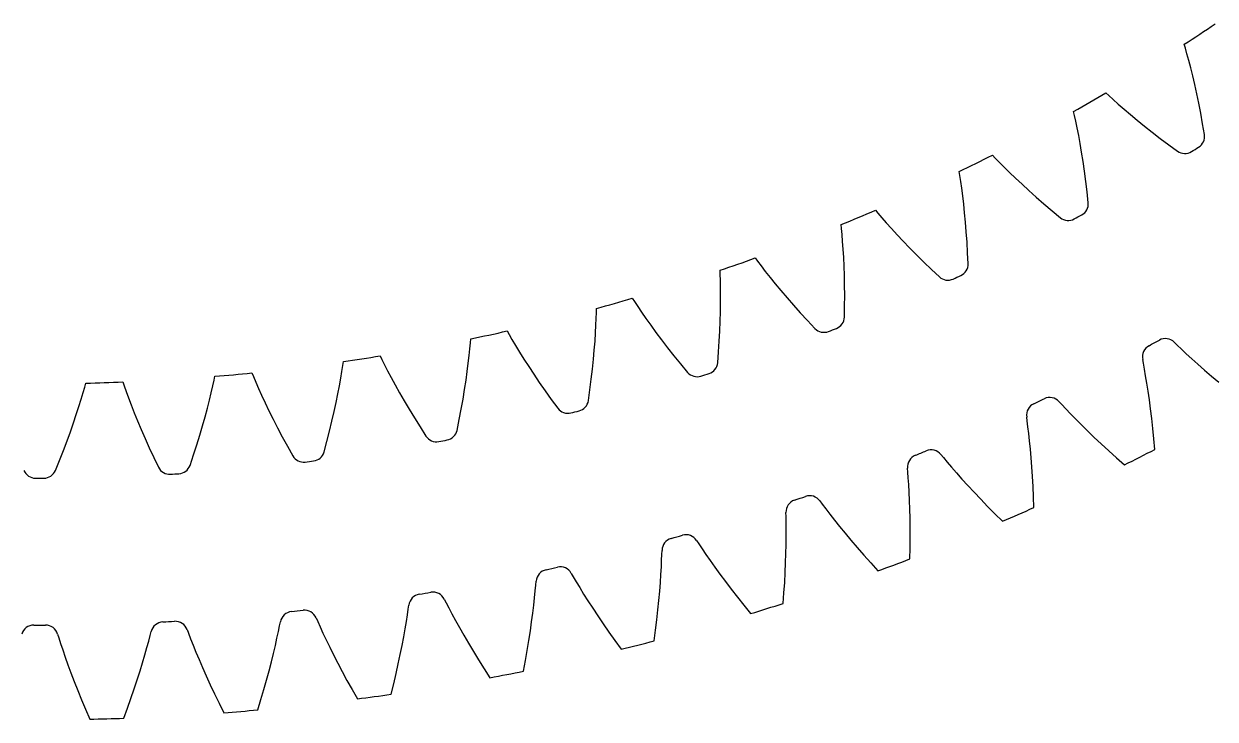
# Model space of a CAD drawing. Header units: millimetres. Extents: x -58 to 58, y -58 to 58.
# Drawn here: x -0.38 to 27.99, y -57.99 to -41.43 of the extents above; entities that cross this region are included whole.
import ezdxf

# ---------------------------------------------------------------- set-up
doc = ezdxf.new("R2010")
doc.units = ezdxf.units.MM

msp = doc.modelspace()

# ---------------------------------------------------------------- linework, layer by layer
at = {"layer": 'thin_ring_external'}
for p, q in [((27.011961, -49.016203), (27.081033, -49.080944)), ((27.081033, -49.080944), (27.180744, -49.176295)), ((27.180744, -49.176295), (27.298546, -49.286976)), ((27.298546, -49.286976), (27.430519, -49.40857)), ((26.277, -49.516065), (26.26058, -49.422831)), ((26.302288, -49.651692), (26.277, -49.516065)), ((27.430519, -49.40857), (27.574668, -49.538648)), ((27.574668, -49.538648), (27.729782, -49.675615)), ((26.330515, -49.810849), (26.302288, -49.651692)), ((26.360127, -49.987837), (26.330515, -49.810849)), ((27.729782, -49.675615), (27.895049, -49.818316)), ((27.895049, -49.818316), (28.069888, -49.965867)), ((26.390182, -50.17966), (26.360127, -49.987837)), ((26.420006, -50.38443), (26.390182, -50.17966)), ((24.270751, -50.429801), (24.336152, -50.498248)), ((26.449079, -50.600836), (26.420006, -50.38443)), ((24.336152, -50.498248), (24.430459, -50.598948)), ((24.430459, -50.598948), (24.541985, -50.715951)), ((24.541985, -50.715951), (24.667058, -50.84463)), ((26.476976, -50.827908), (26.449079, -50.600836)), ((23.509369, -50.888416), (23.49811, -50.794419)), ((23.527148, -51.025231), (23.509369, -50.888416)), ((23.546564, -51.185701), (23.527148, -51.025231)), ((24.667058, -50.84463), (24.803823, -50.982451)), ((24.803823, -50.982451), (24.951157, -51.127755)), ((26.503338, -51.064894), (26.476976, -50.827908)), ((23.566382, -51.364052), (23.546564, -51.185701)), ((24.951157, -51.127755), (25.108311, -51.279344)), ((25.108311, -51.279344), (25.274756, -51.436302)), ((26.527855, -51.311191), (26.503338, -51.064894)), ((26.550254, -51.566307), (26.527855, -51.311191)), ((23.585824, -51.557239), (23.566382, -51.364052)), ((23.604322, -51.763341), (23.585824, -51.557239)), ((25.274756, -51.436302), (25.450098, -51.597895)), ((25.450098, -51.597895), (25.634037, -51.763516)), ((21.455832, -51.690246), (21.517362, -51.762192)), ((21.517362, -51.762192), (21.605979, -51.867934)), ((21.605979, -51.867934), (21.71089, -51.990902)), ((23.62143, -51.98102), (23.604322, -51.763341)), ((25.634037, -51.763516), (25.826334, -51.932653)), ((20.670342, -52.106222), (20.664278, -52.011747)), ((20.680557, -52.243808), (20.670342, -52.106222)), ((21.71089, -51.990902), (21.828685, -52.126276)), ((21.828685, -52.126276), (21.95765, -52.271422)), ((23.636775, -52.209284), (23.62143, -51.98102)), ((20.691104, -52.405104), (20.680557, -52.243808)), ((20.701066, -52.584275), (20.691104, -52.405104)), ((21.95765, -52.271422), (22.096755, -52.424621)), ((22.096755, -52.424621), (22.245321, -52.584638)), ((23.650042, -52.447362), (23.636775, -52.209284)), ((23.660954, -52.694636), (23.650042, -52.447362)), ((20.709836, -52.77824), (20.701066, -52.584275)), ((22.245321, -52.584638), (22.402866, -52.750527)), ((22.402866, -52.750527), (22.56904, -52.921533)), ((23.669265, -52.950598), (23.660954, -52.694636)), ((18.575752, -52.793709), (18.633225, -52.868935)), ((18.633225, -52.868935), (18.715882, -52.979398)), ((18.715882, -52.979398), (18.81386, -53.107959)), ((20.716953, -52.985049), (20.709836, -52.77824)), ((20.722043, -53.20334), (20.716953, -52.985049)), ((22.56904, -52.921533), (22.743575, -53.097036)), ((17.768539, -53.165782), (17.767689, -53.071117)), ((17.771159, -53.303722), (17.768539, -53.165782)), ((17.772805, -53.465354), (17.771159, -53.303722)), ((18.81386, -53.107959), (18.924019, -53.249617)), ((18.924019, -53.249617), (19.044792, -53.401647)), ((20.724791, -53.432102), (20.722043, -53.20334)), ((22.743575, -53.097036), (22.926264, -53.276509)), ((17.772882, -53.644802), (17.772805, -53.465354)), ((19.044792, -53.401647), (19.175247, -53.562276)), ((19.175247, -53.562276), (19.314772, -53.730234)), ((20.724922, -53.670549), (20.724791, -53.432102)), ((15.639257, -53.736839), (15.6925, -53.815117)), ((15.6925, -53.815117), (15.768946, -53.929966)), ((17.766667, -54.045842), (17.770953, -53.838956)), ((17.770953, -53.838956), (17.772882, -53.644802)), ((19.314772, -53.730234), (19.46294, -53.904549)), ((20.722196, -53.918049), (20.724922, -53.670549)), ((14.807791, -54.201755), (14.812774, -54.06388)), ((14.812774, -54.06388), (14.81714, -53.969312)), ((15.768946, -53.929966), (15.859693, -54.063729)), ((15.859693, -54.063729), (15.961881, -54.21124)), ((17.759724, -54.264082), (17.766667, -54.045842)), ((19.46294, -53.904549), (19.619441, -54.084451)), ((19.619441, -54.084451), (19.784043, -54.269302)), ((20.716394, -54.174081), (20.722196, -53.918049)), ((14.790722, -54.542412), (14.80053, -54.363232)), ((14.80053, -54.363232), (14.807791, -54.201755)), ((15.961881, -54.21124), (16.074096, -54.369692)), ((16.074096, -54.369692), (16.195504, -54.537264)), ((17.749866, -54.492649), (17.759724, -54.264082)), ((19.784043, -54.269302), (19.956567, -54.458566)), ((11.812023, -54.797787), (11.821592, -54.703603)), ((12.655267, -54.516772), (12.704117, -54.597864)), ((12.704117, -54.597864), (12.77412, -54.71675)), ((12.77412, -54.71675), (12.857361, -54.855309)), ((14.762424, -54.9425), (14.778101, -54.736164)), ((14.778101, -54.736164), (14.790722, -54.542412)), ((16.195504, -54.537264), (16.325564, -54.712653)), ((16.325564, -54.712653), (16.463905, -54.894866)), ((17.720505, -54.977715), (17.736862, -54.730741)), ((17.736862, -54.730741), (17.749866, -54.492649)), ((11.783307, -55.09601), (11.799453, -54.935178)), ((11.799453, -54.935178), (11.812023, -54.797787)), ((12.857361, -54.855309), (12.951267, -55.008225)), ((12.951267, -55.008225), (13.054583, -55.172618)), ((14.743469, -55.160027), (14.762424, -54.9425)), ((16.463905, -54.894866), (16.610258, -55.083115)), ((17.700608, -55.233038), (17.720505, -54.977715)), ((8.775399, -55.365276), (8.790142, -55.271762)), ((9.632844, -55.13114), (9.677152, -55.2148)), ((9.677152, -55.2148), (9.740499, -55.337361)), ((11.740368, -55.467141), (11.763643, -55.274378)), ((11.763643, -55.274378), (11.783307, -55.09601)), ((13.054583, -55.172618), (13.166575, -55.346624)), ((14.721035, -55.387703), (14.743469, -55.160027)), ((16.610258, -55.083115), (16.764427, -55.276753)), ((16.764427, -55.276753), (16.926263, -55.475234)), ((6.581165, -55.578076), (6.620797, -55.66405)), ((8.730299, -55.661464), (8.75528, -55.501766)), ((8.75528, -55.501766), (8.775399, -55.365276)), ((9.740499, -55.337361), (9.815981, -55.480295)), ((9.815981, -55.480295), (9.901321, -55.638152)), ((11.713348, -55.6723), (11.740368, -55.467141)), ((13.166575, -55.346624), (13.286777, -55.528911)), ((13.286777, -55.528911), (13.414869, -55.718469)), ((14.694935, -55.624717), (14.721035, -55.387703)), ((3.5095, -55.856223), (3.544336, -55.94425)), ((5.684517, -55.899796), (5.712125, -55.764621)), ((5.712125, -55.764621), (5.731997, -55.672062)), ((6.620797, -55.66405), (6.677297, -55.789915)), ((6.677297, -55.789915), (6.74479, -55.93679)), ((8.66698, -56.029666), (8.700839, -55.838477)), ((8.700839, -55.838477), (8.730299, -55.661464)), ((9.901321, -55.638152), (9.995424, -55.807987)), ((9.995424, -55.807987), (10.097661, -55.987898)), ((11.682439, -55.888452), (11.713348, -55.6723)), ((13.414869, -55.718469), (13.55063, -55.914495)), ((14.631065, -56.124254), (14.664998, -55.870415)), ((14.664998, -55.870415), (14.694935, -55.624717)), ((0.427177, -55.964737), (0.457111, -56.054549)), ((0.457111, -56.054549), (0.499421, -56.185865)), ((2.554093, -56.284041), (2.59649, -56.12806)), ((2.59649, -56.12806), (2.631503, -55.994612)), ((2.631503, -55.994612), (2.656444, -55.903287)), ((3.544336, -55.94425), (3.593817, -56.073036)), ((3.593817, -56.073036), (3.653116, -56.223406)), ((5.61161, -56.232997), (5.650777, -56.057875)), ((5.650777, -56.057875), (5.684517, -55.899796)), ((6.74479, -55.93679), (6.821305, -56.099108)), ((6.821305, -56.099108), (6.905909, -56.273869)), ((8.628699, -56.233025), (8.66698, -56.029666)), ((10.097661, -55.987898), (10.207637, -56.17653)), ((11.608379, -56.349763), (11.647497, -56.114546)), ((11.647497, -56.114546), (11.682439, -55.888452)), ((13.55063, -55.914495), (13.693898, -56.116331)), ((13.693898, -56.116331), (13.844555, -56.323426)), ((0.499421, -56.185865), (0.550347, -56.339274)), ((0.550347, -56.339274), (0.608541, -56.509024)), ((2.505339, -56.456739), (2.554093, -56.284041)), ((3.653116, -56.223406), (3.720572, -56.389693)), ((3.720572, -56.389693), (3.795421, -56.56885)), ((5.517846, -56.622971), (5.56727, -56.42203)), ((5.56727, -56.42203), (5.61161, -56.232997)), ((6.905909, -56.273869), (6.998079, -56.459139)), ((8.58593, -56.447145), (8.628699, -56.233025)), ((10.207637, -56.17653), (10.325093, -56.372856)), ((10.325093, -56.372856), (10.449849, -56.576063)), ((11.564953, -56.593439), (11.608379, -56.349763)), ((0.608541, -56.509024), (0.673406, -56.692032)), ((0.673406, -56.692032), (0.744636, -56.886317)), ((2.390234, -56.840956), (2.450653, -56.643042)), ((2.450653, -56.643042), (2.505339, -56.456739)), ((3.795421, -56.56885), (3.877245, -56.758915)), ((5.463346, -56.834411), (5.517846, -56.622971)), ((6.998079, -56.459139), (7.097498, -56.653543)), ((7.097498, -56.653543), (7.20396, -56.856041)), ((8.48657, -56.903677), (8.538585, -56.670972)), ((8.538585, -56.670972), (8.58593, -56.447145)), ((10.449849, -56.576063), (10.581781, -56.785486)), ((11.517089, -56.845023), (11.564953, -56.593439)), ((0.744636, -56.886317), (0.822066, -57.090478)), ((2.324169, -57.049072), (2.390234, -56.840956)), ((3.877245, -56.758915), (3.965804, -56.958501)), ((3.965804, -56.958501), (4.060949, -57.166556)), ((5.403743, -57.055289), (5.463346, -56.834411)), ((7.20396, -56.856041), (7.317333, -57.065812)), ((8.429786, -57.14459), (8.48657, -56.903677)), ((10.581781, -56.785486), (10.7208, -57.000565)), ((0.822066, -57.090478), (0.905605, -57.303458)), ((2.17519, -57.491902), (2.252489, -57.266332)), ((2.252489, -57.266332), (2.324169, -57.049072)), ((4.060949, -57.166556), (4.162594, -57.382254)), ((5.269018, -57.522195), (5.338987, -57.284775)), ((5.338987, -57.284775), (5.403743, -57.055289)), ((7.317333, -57.065812), (7.437527, -57.282184)), ((7.437527, -57.282184), (7.564488, -57.504596)), ((8.368135, -57.393156), (8.429786, -57.14459)), ((0.905605, -57.303458), (0.995213, -57.524428)), ((0.995213, -57.524428), (1.090875, -57.75271)), ((2.092248, -57.725107), (2.17519, -57.491902)), ((4.162594, -57.382254), (4.270686, -57.604919)), ((5.193768, -57.766987), (5.269018, -57.522195)), ((1.090875, -57.75271), (1.192598, -57.987738)), ((2.003628, -57.965382), (2.092248, -57.725107)), ((4.270686, -57.604919), (4.385202, -57.833987))]:
    msp.add_line(p, q, dxfattribs=at)
for centre, radius, start, end in [((0, 0), 55.75, 298.278455, 298.56365), ((26.799453, -49.227958), 0.3, 44.898185, 118.56365), ((26.554085, -49.360744), 0.3, 118.278455, 191.94392), ((23.79459, -50.748596), 0.3, 115.12056, 188.786025), ((0, 0), 55.75, 295.12056, 295.405756), ((24.0469, -50.629528), 0.3, 41.740291, 115.405756), ((0, 0), 55.75, 291.962665, 292.247861), ((21.221318, -51.877338), 0.3, 38.582396, 112.247861), ((0, 0), 58, 296.441359, 297.242852), ((20.962832, -51.982326), 0.3, 111.962665, 185.62813), ((0, 0), 55.75, 288.804771, 289.089966), ((18.331288, -52.967598), 0.3, 35.424501, 109.089966), ((18.06741, -53.058187), 0.3, 108.804771, 182.470236), ((0, 0), 58, 293.283464, 294.084957), ((15.385586, -53.896997), 0.3, 32.266607, 105.932071), ((15.117118, -53.972912), 0.3, 105.646876, 179.312341), ((0, 0), 55.75, 285.646876, 285.932071), ((12.120916, -54.723723), 0.3, 102.488981, 176.154446), ((0, 0), 55.75, 282.488981, 282.774177), ((12.393158, -54.662712), 0.3, 29.108712, 102.774177), ((0, 0), 58, 290.125569, 290.927062), ((9.087904, -55.30834), 0.3, 99.331087, 172.996551), ((0, 0), 55.75, 279.331087, 279.616282), ((9.363093, -55.262419), 0.3, 25.950817, 99.616282), ((0, 0), 58, 286.967674, 287.769168), ((6.027291, -55.724988), 0.3, 96.173192, 169.838657), ((0, 0), 55.75, 276.173192, 276.458387), ((6.304592, -55.694296), 0.3, 22.792922, 96.458387), ((-0.139497, -56.049826), 0.3, 89.857402, 163.522867), ((0, 0), 55.75, 269.857402, 270.142598), ((0.139497, -56.049826), 0.3, 16.477133, 90.142598), ((2.948374, -55.9724), 0.3, 93.015297, 166.680762), ((0, 0), 55.75, 273.015297, 273.300492), ((3.226945, -55.957031), 0.3, 19.635028, 93.300492), ((0, 0), 58, 283.80978, 284.611273), ((0, 0), 58, 280.651885, 281.453378), ((0, 0), 58, 277.49399, 278.295483), ((0, 0), 58, 274.336096, 275.137589), ((0, 0), 58, 271.178201, 271.979694)]:
    msp.add_arc(centre, radius, start, end, dxfattribs=at)
at = {"layer": 'thin_ring_internal'}
for p, q in [((27.275816, -42.014287), (27.249018, -41.922441)), ((27.314003, -42.149209), (27.275816, -42.014287)), ((27.357156, -42.307784), (27.314003, -42.149209)), ((27.403117, -42.484422), (27.357156, -42.307784)), ((27.450608, -42.676201), (27.403117, -42.484422)), ((27.49874, -42.881288), (27.450608, -42.676201)), ((25.381497, -43.07876), (25.451771, -43.143688)), ((27.546835, -43.098417), (27.49874, -42.881288)), ((27.594349, -43.326653), (27.546835, -43.098417)), ((25.451771, -43.143688), (25.555526, -43.238011)), ((25.555526, -43.238011), (25.678241, -43.347324)), ((25.678241, -43.347324), (25.815875, -43.467201)), ((27.640827, -43.565275), (27.594349, -43.326653)), ((24.637645, -43.613724), (24.616552, -43.520402)), ((24.667453, -43.75074), (24.637645, -43.613724)), ((25.815875, -43.467201), (25.966379, -43.595196)), ((25.966379, -43.595196), (26.128511, -43.729697)), ((27.685882, -43.813708), (27.640827, -43.565275)), ((24.700763, -43.911671), (24.667453, -43.75074)), ((24.735763, -44.090804), (24.700763, -43.911671)), ((26.128511, -43.729697), (26.301439, -43.869533)), ((26.301439, -43.869533), (26.484569, -44.013799)), ((27.730037, -44.070935), (27.685882, -43.813708)), ((24.771358, -44.285142), (24.735763, -44.090804)), ((26.484569, -44.013799), (26.677458, -44.161768)), ((26.677458, -44.161768), (26.879763, -44.312835)), ((24.806773, -44.492803), (24.771358, -44.285142)), ((24.84141, -44.712481), (24.806773, -44.492803)), ((26.879763, -44.312835), (27.090342, -44.467017)), ((22.68139, -44.559562), (22.747532, -44.628693)), ((22.747532, -44.628693), (22.845284, -44.729225)), ((22.845284, -44.729225), (22.961037, -44.845884)), ((24.874783, -44.943209), (24.84141, -44.712481)), ((21.906015, -45.047719), (21.890707, -44.953275)), ((21.927332, -45.18631), (21.906015, -45.047719)), ((22.961037, -44.845884), (23.09103, -44.974006)), ((23.09103, -44.974006), (23.23337, -45.111024)), ((24.906484, -45.18424), (24.874783, -44.943209)), ((21.950672, -45.348986), (21.927332, -45.18631)), ((21.974577, -45.529934), (21.950672, -45.348986)), ((23.23337, -45.111024), (23.386914, -45.255251)), ((23.386914, -45.255251), (23.550906, -45.405467)), ((24.93616, -45.434976), (24.906484, -45.18424)), ((21.998141, -45.726095), (21.974577, -45.529934)), ((23.550906, -45.405467), (23.724807, -45.560733)), ((23.724807, -45.560733), (23.908221, -45.720296)), ((24.964395, -45.694433), (24.93616, -45.434976)), ((19.895243, -45.871334), (19.957005, -45.944406)), ((19.957005, -45.944406), (20.048383, -46.050764)), ((22.020706, -45.935543), (21.998141, -45.726095)), ((22.041753, -46.156936), (22.020706, -45.935543)), ((23.908221, -45.720296), (24.100843, -45.883531)), ((24.100843, -45.883531), (24.301531, -46.050384)), ((19.091288, -46.310832), (19.081823, -46.215625)), ((20.048383, -46.050764), (20.156735, -46.174328)), ((20.156735, -46.174328), (20.278594, -46.31021)), ((22.060859, -46.389281), (22.041753, -46.156936)), ((19.104033, -46.450473), (19.091288, -46.310832)), ((19.117314, -46.614278), (19.104033, -46.450473)), ((20.278594, -46.31021), (20.412228, -46.455731)), ((20.412228, -46.455731), (20.556603, -46.609137)), ((22.077662, -46.631806), (22.060859, -46.389281)), ((19.130035, -46.796354), (19.117314, -46.614278)), ((19.141478, -46.993593), (19.130035, -46.796354)), ((20.556603, -46.609137), (20.711036, -46.769163)), ((20.711036, -46.769163), (20.875049, -46.93484)), ((22.091846, -46.883893), (22.077662, -46.631806)), ((17.033628, -47.0091), (17.090774, -47.085835)), ((19.151106, -47.204033), (19.141478, -46.993593)), ((20.875049, -46.93484), (21.048292, -47.105391)), ((22.104055, -47.144597), (22.091846, -46.883893)), ((16.204141, -47.398273), (16.200556, -47.302664)), ((17.090774, -47.085835), (17.175431, -47.197618)), ((17.175431, -47.197618), (17.27597, -47.327618)), ((17.27597, -47.327618), (17.389233, -47.470744)), ((19.158485, -47.426302), (19.151106, -47.204033)), ((21.048292, -47.105391), (21.2305, -47.280175)), ((21.2305, -47.280175), (21.420535, -47.459066)), ((16.208266, -47.538434), (16.204141, -47.398273)), ((16.211437, -47.702745), (16.208266, -47.538434)), ((17.389233, -47.470744), (17.513656, -47.624215)), ((17.513656, -47.624215), (17.648313, -47.786218)), ((19.163251, -47.659382), (19.158485, -47.426302)), ((16.212925, -47.885258), (16.211437, -47.702745)), ((16.212205, -48.082829), (16.212925, -47.885258)), ((17.648313, -47.786218), (17.792602, -47.955447)), ((19.165092, -47.902482), (19.163251, -47.659382)), ((19.16373, -48.154964), (19.165092, -47.902482)), ((13.255527, -48.305915), (13.257834, -48.210267)), ((14.107398, -47.968545), (14.159712, -48.048653)), ((14.159712, -48.048653), (14.237327, -48.165434)), ((14.237327, -48.165434), (14.329673, -48.301377)), ((16.20886, -48.293461), (16.212205, -48.082829)), ((17.792602, -47.955447), (17.946105, -48.130907)), ((17.946105, -48.130907), (18.10852, -48.3118)), ((19.159867, -48.415924), (19.16373, -48.154964)), ((13.244065, -48.610259), (13.251015, -48.446064)), ((13.251015, -48.446064), (13.255527, -48.305915)), ((14.329673, -48.301377), (14.43391, -48.451204)), ((14.43391, -48.451204), (14.548648, -48.612044)), ((16.202541, -48.515763), (16.20886, -48.293461)), ((18.10852, -48.3118), (18.279622, -48.497469)), ((18.279622, -48.497469), (18.458285, -48.687719)), ((11.127654, -48.746029), (11.174937, -48.829205)), ((13.234315, -48.792518), (13.244065, -48.610259)), ((14.548648, -48.612044), (14.673077, -48.782029)), ((16.179821, -48.991447), (16.19295, -48.748695)), ((16.19295, -48.748695), (16.202541, -48.515763)), ((10.243498, -49.169923), (10.256629, -49.030317)), ((10.256629, -49.030317), (10.26482, -48.934992)), ((11.174937, -48.829205), (11.245215, -48.950543)), ((11.245215, -48.950543), (11.329017, -49.091913)), ((13.205127, -49.199697), (13.221433, -48.989669)), ((13.221433, -48.989669), (13.234315, -48.792518)), ((14.673077, -48.782029), (14.806674, -48.95982)), ((14.806674, -48.95982), (14.949085, -49.144397)), ((16.162919, -49.243366), (16.179821, -48.991447)), ((8.105698, -49.338602), (8.147771, -49.424531)), ((10.205502, -49.514691), (10.226454, -49.333378)), ((10.226454, -49.333378), (10.243498, -49.169923)), ((11.329017, -49.091913), (11.423833, -49.247873)), ((11.423833, -49.247873), (11.528453, -49.415471)), ((13.185136, -49.421188), (13.205127, -49.199697)), ((14.949085, -49.144397), (15.100056, -49.334945)), ((15.100056, -49.334945), (15.259403, -49.530795)), ((16.142999, -49.503594), (16.162919, -49.243366)), ((7.197125, -49.707262), (7.218825, -49.56873)), ((7.218825, -49.56873), (7.232869, -49.47409)), ((8.147771, -49.424531), (8.210447, -49.549966)), ((8.210447, -49.549966), (8.285387, -49.696226)), ((10.180508, -49.710675), (10.205502, -49.514691)), ((11.528453, -49.415471), (11.642181, -49.592794)), ((11.642181, -49.592794), (11.76458, -49.778472)), ((13.161223, -49.653088), (13.185136, -49.421188)), ((15.259403, -49.530795), (15.426015, -49.731683)), ((4.153637, -49.919112), (4.17348, -49.825516)), ((5.052996, -49.744017), (5.089699, -49.832373)), ((5.089699, -49.832373), (5.144534, -49.961428)), ((7.137976, -50.049038), (7.17005, -49.869359)), ((7.17005, -49.869359), (7.197125, -49.707262)), ((8.285387, -49.696226), (8.370422, -49.857727)), ((8.370422, -49.857727), (8.464526, -50.031448)), ((10.151304, -49.919301), (10.180508, -49.710675)), ((11.76458, -49.778472), (11.895358, -49.971466)), ((13.100797, -50.144972), (13.133176, -49.894571)), ((13.133176, -49.894571), (13.161223, -49.653088)), ((1.034134, -50.214949), (1.072694, -50.080134)), ((1.072694, -50.080134), (1.098261, -49.987937)), ((1.981125, -49.960736), (2.012319, -50.051184)), ((2.012319, -50.051184), (2.059105, -50.18337)), ((2.059105, -50.18337), (2.115504, -50.337731)), ((4.086448, -50.216168), (4.12345, -50.056046)), ((4.12345, -50.056046), (4.153637, -49.919112)), ((5.144534, -49.961428), (5.210328, -50.112025)), ((5.210328, -50.112025), (5.28526, -50.278454)), ((7.100965, -50.243112), (7.137976, -50.049038)), ((8.464526, -50.031448), (8.567123, -50.215436)), ((10.079572, -50.369129), (10.117715, -50.139141)), ((10.117715, -50.139141), (10.151304, -49.919301)), ((11.895358, -49.971466), (12.034312, -50.170946)), ((12.034312, -50.170946), (12.181301, -50.376234)), ((13.064895, -50.40348), (13.100797, -50.144972)), ((0.933433, -50.546866), (0.987345, -50.37249)), ((0.987345, -50.37249), (1.034134, -50.214949)), ((2.115504, -50.337731), (2.180048, -50.508458)), ((3.994485, -50.584959), (4.043374, -50.393532)), ((4.043374, -50.393532), (4.086448, -50.216168)), ((5.28526, -50.278454), (5.36849, -50.457639)), ((5.36849, -50.457639), (5.459566, -50.647593)), ((7.011914, -50.666899), (7.058973, -50.449544)), ((7.058973, -50.449544), (7.100965, -50.243112)), ((8.567123, -50.215436), (8.677859, -50.408297)), ((8.677859, -50.408297), (8.796507, -50.608975)), ((10.036711, -50.608427), (10.079572, -50.369129)), ((12.181301, -50.376234), (12.33523, -50.586998)), ((0.805811, -50.934627), (0.872853, -50.73492)), ((0.872853, -50.73492), (0.933433, -50.546866)), ((2.180048, -50.508458), (2.25209, -50.692426)), ((2.25209, -50.692426), (2.331299, -50.887627)), ((3.939865, -50.788414), (3.994485, -50.584959)), ((5.459566, -50.647593), (5.558219, -50.846906)), ((6.959685, -50.894103), (7.011914, -50.666899)), ((8.796507, -50.608975), (8.922918, -50.816632)), ((9.988979, -50.85636), (10.036711, -50.608427)), ((0.732399, -51.144552), (0.805811, -50.934627)), ((2.331299, -50.887627), (2.417496, -51.092635)), ((3.813398, -51.226018), (3.879514, -51.002461)), ((3.879514, -51.002461), (3.939865, -50.788414)), ((5.558219, -50.846906), (5.664289, -51.054507)), ((6.902174, -51.130309), (6.959685, -50.894103)), ((8.922918, -50.816632), (9.05699, -51.030579)), ((9.05699, -51.030579), (9.197652, -51.250419)), ((9.937231, -51.112168), (9.988979, -50.85636)), ((0.652645, -51.363615), (0.732399, -51.144552)), ((2.417496, -51.092635), (2.510584, -51.306373)), ((2.510584, -51.306373), (2.610518, -51.52799)), ((3.741455, -51.458236), (3.813398, -51.226018)), ((5.664289, -51.054507), (5.777676, -51.269552)), ((5.777676, -51.269552), (5.898323, -51.491347)), ((6.83927, -51.374833), (6.902174, -51.130309)), ((0.474067, -51.825904), (0.566543, -51.590964)), ((0.566543, -51.590964), (0.652645, -51.363615)), ((2.610518, -51.52799), (2.717282, -51.756791)), ((3.663617, -51.698423), (3.741455, -51.458236)), ((5.898323, -51.491347), (6.025185, -51.71943)), ((6.771872, -51.62697), (6.83927, -51.374833)), ((0.376195, -52.067847), (0.474067, -51.825904)), ((2.717282, -51.756791), (2.829862, -51.992251)), ((3.580825, -51.945933), (3.663617, -51.698423))]:
    msp.add_line(p, q, dxfattribs=at)
for centre, radius, start, end in [((0, 0), 50, 303.023321, 304.035502), ((0, 0), 50, 299.49391, 300.50609), ((27.433421, -44.115869), 0.3, 301.875385, 8.614207), ((27.262779, -44.221526), 0.3, 234.915205, 301.654027), ((0, 0), 52.25, 301.654027, 301.875385), ((0, 0), 50, 295.964498, 296.976679), ((0, 0), 50, 292.435086, 293.447267), ((24.665576, -45.721022), 0.3, 298.345973, 5.084795), ((24.488753, -45.815974), 0.3, 231.385793, 298.124615), ((0, 0), 52.25, 298.124615, 298.345973), ((0, 0), 50, 288.905674, 289.917855), ((21.804166, -47.15274), 0.3, 294.816561, 1.555383), ((21.621833, -47.236626), 0.3, 227.856382, 294.595203), ((0, 0), 52.25, 294.595203, 294.816561), ((0, 0), 50, 285.376263, 286.388443), ((18.860045, -48.405591), 0.3, 291.287149, 358.025971), ((0, 0), 50, 281.846851, 282.859032), ((18.672894, -48.478093), 0.3, 224.32697, 291.065792), ((0, 0), 52.25, 291.065792, 291.287149), ((0, 0), 50, 278.317439, 279.32962), ((15.844382, -49.474822), 0.3, 287.757738, 354.49656), ((0, 0), 50, 274.788027, 275.800208), ((15.653122, -49.535667), 0.3, 220.797558, 287.53638), ((0, 0), 52.25, 287.53638, 287.757738), ((0, 0), 50, 271.258615, 272.270796), ((12.768615, -50.35638), 0.3, 284.228326, 350.967148), ((12.573973, -50.405334), 0.3, 217.268146, 284.006968), ((0, 0), 52.25, 284.006968, 284.228326), ((9.447126, -51.083797), 0.3, 213.738735, 280.477556), ((9.644413, -51.046918), 0.3, 280.698914, 347.437736), ((0, 0), 52.25, 280.477556, 280.698914), ((6.284443, -51.568481), 0.3, 210.209323, 276.948145), ((0, 0), 52.25, 276.948145, 277.169502), ((6.483626, -51.543817), 0.3, 277.169502, 343.908324), ((-0.100352, -51.949903), 0.3, 203.150499, 269.889321), ((0.100352, -51.949903), 0.3, 270.110679, 336.849501), ((3.097921, -51.857549), 0.3, 206.679911, 273.418733), ((0, 0), 52.25, 273.418733, 273.640091), ((3.298245, -51.845193), 0.3, 273.640091, 340.378912), ((0, 0), 52.25, 269.889321, 270.110679)]:
    msp.add_arc(centre, radius, start, end, dxfattribs=at)

doc.saveas('drawing.dxf')
